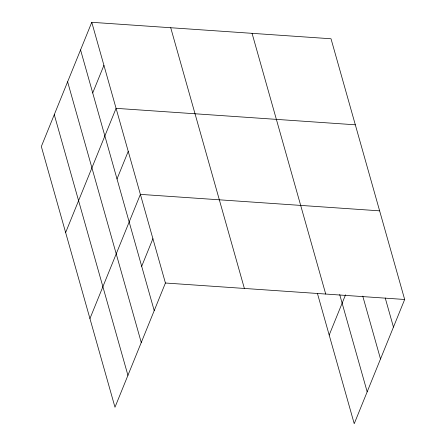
<?xml version="1.0" encoding="UTF-8"?>
<svg xmlns="http://www.w3.org/2000/svg" width="446" height="446" viewBox="0 0 446 446"><rect width="100%" height="100%" fill="white"/><g stroke="black" fill="none" stroke-linecap="round" stroke-linejoin="round"><path stroke-width="0.67" d="M91.77 22.3L41.333 146.517L114.984 407.231L165.427 283.015L91.77 22.3L331.016 38.769L404.667 299.483L354.23 423.7L317.407 293.362M92.707 92.935L103.924 65.317M65.634 232.556L116.077 108.339L355.323 124.802M117.014 178.969L128.231 151.356M89.941 318.589L140.384 194.372L379.624 210.841M141.689 266.312L152.906 238.694M329.187 335.058L345.533 294.806M165.427 283.015L404.667 299.483M385.233 297.995L393.456 327.096M362.76 296.133L380.51 358.98M339.701 294.572L367.175 391.822M252.062 33.333L325.719 294.048M170.723 27.736L244.375 288.45M80.559 49.913L154.21 310.633M67.614 81.796L141.265 342.511M54.273 114.639L127.93 375.354"/></g></svg>
